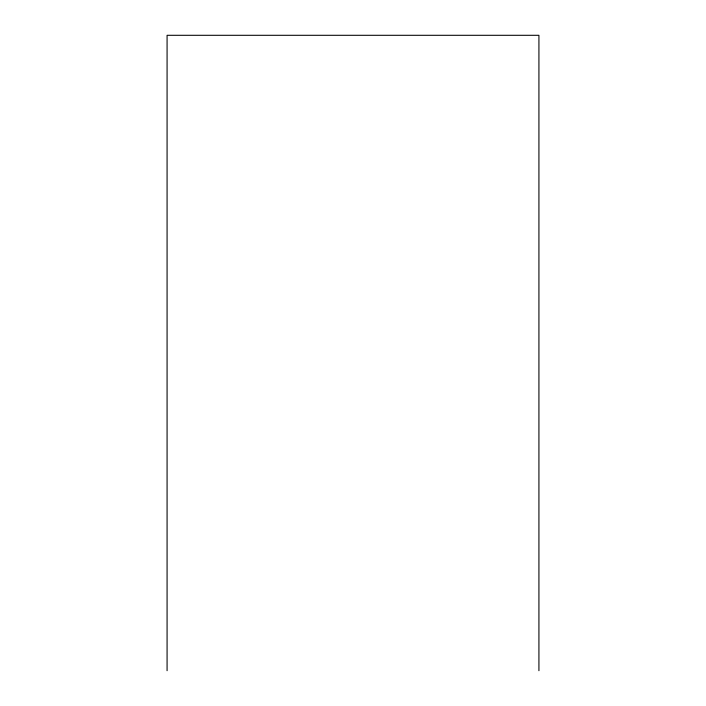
<?xml version="1.0" encoding="UTF-8"?>
<svg xmlns="http://www.w3.org/2000/svg" width="706" height="706" viewBox="0 0 706 706"><rect width="100%" height="100%" fill="white"/><g stroke="black" fill="none" stroke-linecap="round" stroke-linejoin="round"><path stroke-width="1.06" d="M538.925 670.7L538.925 35.3L167.075 35.3L167.075 670.7"/></g></svg>
